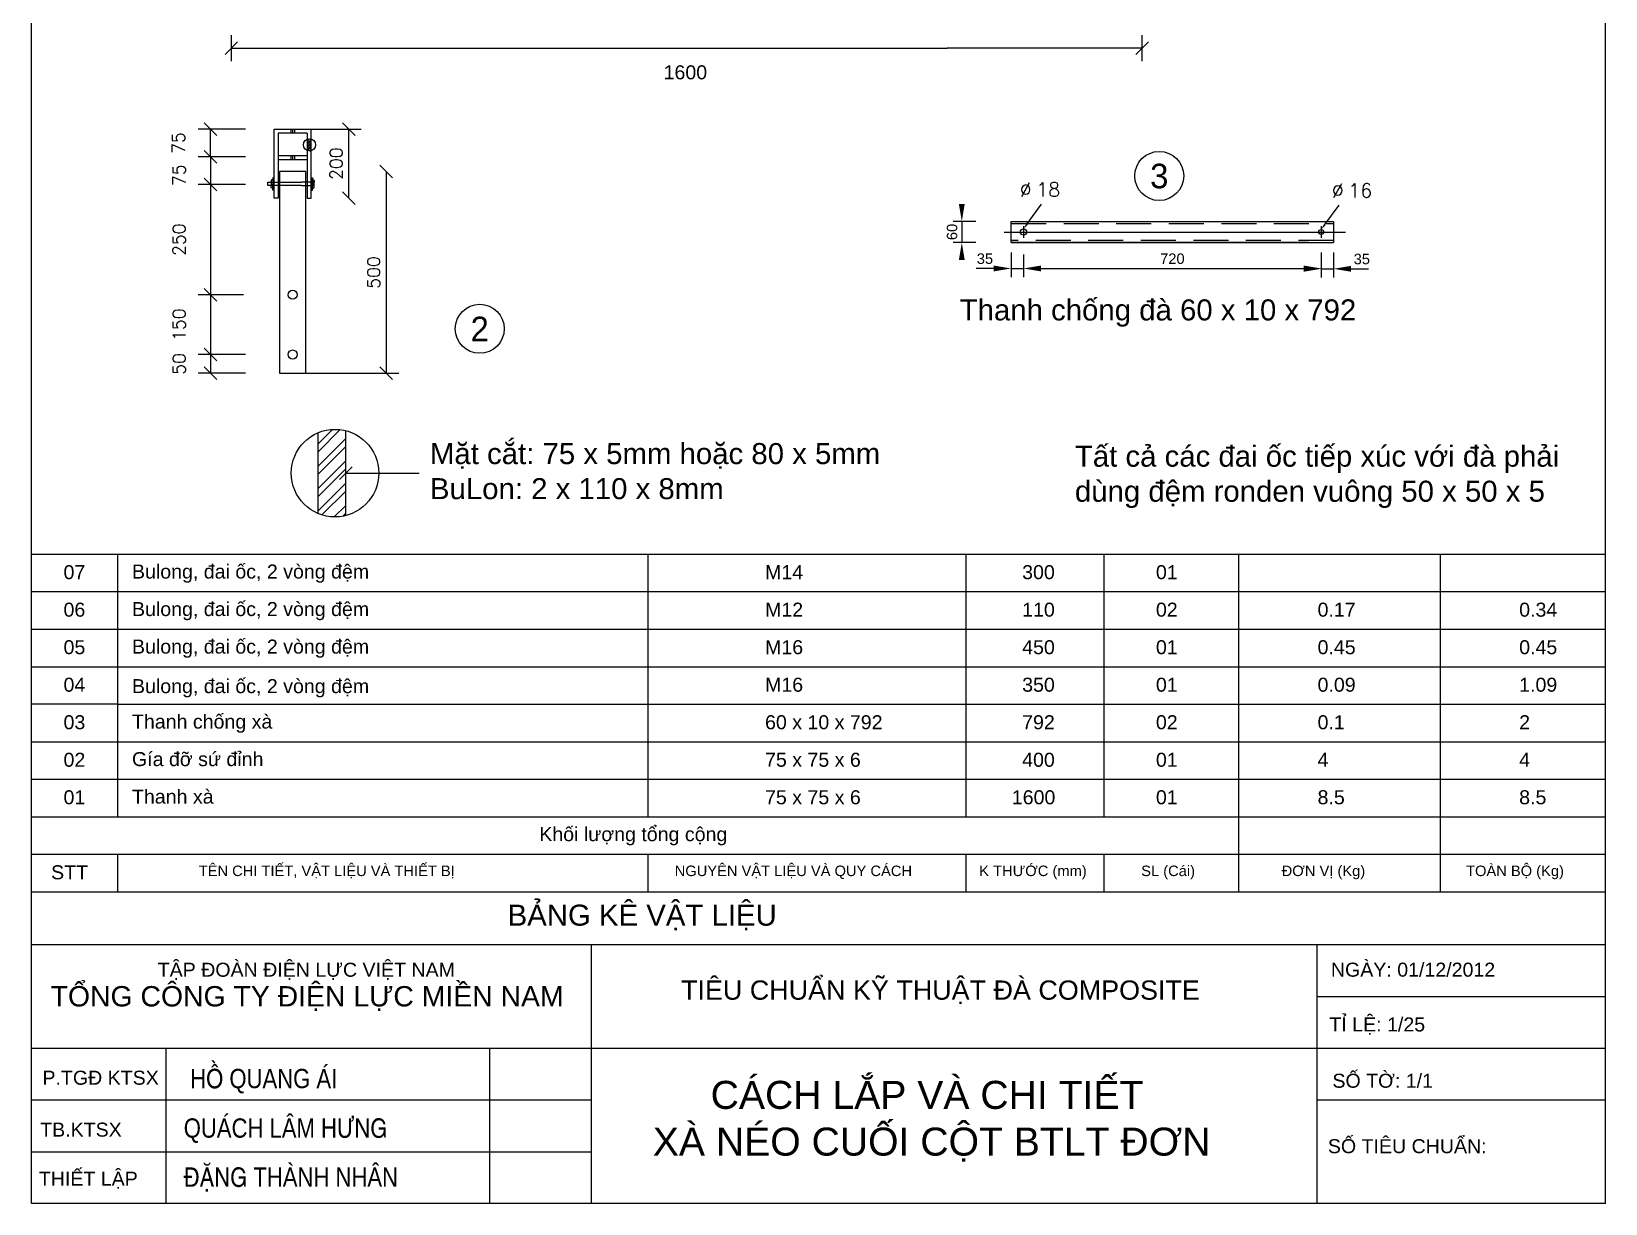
# Model space of a CAD drawing. Extents: x 8.3 to 61.5, y -2.6 to 31.6.
# Drawn here: x 39.01 to 61.48, y -2.17 to 14.56 of the extents above; entities that cross this region are included whole.
import ezdxf
from ezdxf.enums import TextEntityAlignment as Align

# ---------------------------------------------------------------- set-up
doc = ezdxf.new("R2010")
doc.units = 0
doc.header["$MEASUREMENT"] = 0
doc.linetypes.add('DASHDOTX2', pattern=[50.8, 25.4, -12.7, 0, -12.7])
doc.linetypes.add('DASHED2', pattern=[0.375, 0.25, -0.125])
doc.layers.get('0').update_dxf_attribs({"linetype": 'CONTINUOUS'})
doc.layers.get('DEFPOINTS').update_dxf_attribs({"linetype": 'CONTINUOUS'})
doc.styles.add('ROMANS', font='romans.shx')
doc.styles.get("Standard").update_dxf_attribs({"font": 'romans.shx'})
doc.styles.add('Standard1', font='VNARIAL_0.TTF')
doc.styles.add('VNARIAL', font='VARR2.TTF')
doc.dimstyles.get("Standard").update_dxf_attribs({"dimtxt": 0.18, "dimasz": 0.18, "dimexe": 0.18, "dimexo": 0, "dimgap": 0.09, "dimtad": 1, "dimdec": 0, "dimlfac": 200, "dimzin": 0, "dimdsep": 46, "dimtxsty": 'ROMANS', "dimblk1": 'OBLIQUE', "dimblk2": 'OBLIQUE', "dimsah": 1, "dimcen": 0.3, "dimse1": 1, "dimadec": 0, "dimazin": 0, "dimtfac": 1, "dimtdec": 0, "dimtmove": 1, "dimatfit": 3, "dimldrblk": 'OBLIQUE', "dimfxl": 1, "dimtolj": 1, "dimtzin": 0, "dimarcsym": 0})

# ---------------------------------------------------------------- blocks, each defined once
blk = doc.blocks.new('_OBLIQUE')
at = {"color": 0, "linetype": 'ByBlock'}
blk.add_line((-0.5, -0.5), (0.5, 0.5), dxfattribs=at)
blk = doc.blocks.new('*D44')
at = {"color": 0, "linetype": 'Continuous', "lineweight": -2}
for p, q in [((41.57, 9.949), (41.57, 9.681)), ((42.067, 9.681), (41.39, 9.681))]:
    blk.add_line(p, q, dxfattribs=at)
at = {"layer": 'DEFPOINTS', "color": 0, "linetype": 'Continuous'}
for p in [(42.037, 9.949), (41.57, 9.681), (42.067, 9.681)]:
    blk.add_point(p, dxfattribs=at)
at = {"color": 0, "linetype": 'Continuous', "lineweight": -2, "xscale": 0.18, "yscale": 0.18, "zscale": 0.18}
for p, rotation in [((41.57, 9.949), 90), ((41.57, 9.681), 270)]:
    blk.add_blockref('_OBLIQUE', p, dxfattribs=dict(at, rotation=rotation))
at = {"color": 0, "linetype": 'Continuous', "insert": (41.12, 9.815), "char_height": 0.18, "attachment_point": 5, "rotation": 90, "style": 'ROMANS'}
blk.add_mtext('\\A1;50', dxfattribs=at)
blk = doc.blocks.new('*D45')
at = {"color": 0, "linetype": 'Continuous', "lineweight": -2}
for p, q in [((41.57, 12.769), (41.57, 12.374)), ((42.067, 12.374), (41.39, 12.374))]:
    blk.add_line(p, q, dxfattribs=at)
at = {"layer": 'DEFPOINTS', "color": 0, "linetype": 'Continuous'}
for p in [(42.037, 12.769), (41.57, 12.374), (42.067, 12.374)]:
    blk.add_point(p, dxfattribs=at)
at = {"color": 0, "linetype": 'Continuous', "lineweight": -2, "xscale": 0.18, "yscale": 0.18, "zscale": 0.18}
for p, rotation in [((41.57, 12.769), 90), ((41.57, 12.374), 270)]:
    blk.add_blockref('_OBLIQUE', p, dxfattribs=dict(at, rotation=rotation))
at = {"color": 0, "linetype": 'Continuous', "insert": (41.12, 12.508), "char_height": 0.18, "attachment_point": 5, "rotation": 90, "style": 'ROMANS'}
blk.add_mtext('\\A1;75', dxfattribs=at)
blk = doc.blocks.new('*D46')
at = {"color": 0, "linetype": 'Continuous', "lineweight": -2}
for p, q in [((44.077, 12.56), (44.077, 9.681)), ((42.928, 9.681), (44.257, 9.681))]:
    blk.add_line(p, q, dxfattribs=at)
at = {"layer": 'DEFPOINTS', "color": 0, "linetype": 'Continuous'}
for p in [(42.928, 12.56), (42.928, 9.681), (44.077, 9.681)]:
    blk.add_point(p, dxfattribs=at)
at = {"color": 0, "linetype": 'Continuous', "lineweight": -2, "xscale": 0.18, "yscale": 0.18, "zscale": 0.18}
for p, rotation in [((44.077, 12.56), 90), ((44.077, 9.681), 270)]:
    blk.add_blockref('_OBLIQUE', p, dxfattribs=dict(at, rotation=rotation))
at = {"color": 0, "linetype": 'Continuous', "insert": (43.897, 11.12), "char_height": 0.18, "attachment_point": 5, "rotation": 90, "style": 'ROMANS'}
blk.add_mtext('\\A1;500', dxfattribs=at)

msp = doc.modelspace()

# ---------------------------------------------------------------- hatches: boundary and pattern name
at = {"linetype": 'Continuous'}
h = msp.add_hatch(dxfattribs=at)
h.set_pattern_fill('STEEL', color=256, scale=0.25, style=0)
h.set_pattern_definition([(45, (9.536957, 7.468034), (-0.022097087, 0.022097087), []), (45, (9.536957, 7.48366), (-0.022097087, 0.022097087), [])])
h.paths.add_polyline_path([(43.0031, 12.8568), (43.0031, 13.0251, 0.1647045), (42.9476, 13.0208), (42.9476, 12.8612, 0.1647045)])
h = msp.add_hatch(dxfattribs=at)
h.set_pattern_fill('STEEL', color=256, scale=1.8, style=0)
h.set_pattern_definition([(45, (-201.0361, 2.75083), (-0.15909903, 0.15909903), []), (45, (-201.0361, 2.86333), (-0.15909903, 0.15909903), [])])
h.paths.add_polyline_path([(43.4994, 7.6507), (43.4994, 8.8621, 0.1647045), (43.0997, 8.8309), (43.0997, 7.6818, 0.1647045)])

# ---------------------------------------------------------------- linework, layer by layer
at = {"color": 5, "linetype": 'Continuous'}
for p, q in [((39.0127, -2.1661), (39.0127, 31.5238)), ((61.4819, -2.1661), (61.4819, 31.5238)), ((39.0127, 7.1008), (61.4819, 7.1008)), ((40.2388, 7.1008), (40.2388, 3.353)), ((47.8119, 7.1008), (47.8119, 3.353)), ((52.351, 7.1008), (52.351, 3.353)), ((54.32, 7.1008), (54.32, 3.353)), ((56.2433, 7.1008), (56.2433, 2.2822)), ((59.1211, 7.1008), (59.1211, 2.2822)), ((39.0127, 6.5654), (61.4819, 6.5654)), ((39.0127, 6.03), (61.4819, 6.03)), ((39.0127, 5.4946), (61.4819, 5.4946)), ((40.2388, 4.9592), (39.0127, 4.9592)), ((40.2388, 4.9592), (61.4819, 4.9592)), ((39.0127, 4.4238), (61.4819, 4.4238)), ((39.0127, 3.8884), (61.4819, 3.8884)), ((39.0127, 3.353), (61.4819, 3.353)), ((39.0127, 2.8176), (61.4819, 2.8176)), ((40.2388, 2.8176), (40.2388, 2.2822)), ((47.8119, 2.8176), (47.8119, 2.2822)), ((52.351, 2.8176), (52.351, 2.2822)), ((54.32, 2.8176), (54.32, 2.2822)), ((39.0127, 2.2822), (61.4819, 2.2822)), ((39.0127, 1.5287), (61.4819, 1.5287)), ((61.4819, -2.1661), (39.0127, -2.1661))]:
    msp.add_line(p, q, dxfattribs=at)
at = {"linetype": 'Continuous'}
for p, q in [((41.8659, 14.1339), (41.8659, 14.5056)), ((54.8659, 14.1339), (54.8659, 14.5056)), ((42.4784, 12.1803), (42.4784, 13.1647)), ((42.4784, 13.1647), (43.0031, 13.1647)), ((42.5339, 13.106), (42.5339, 12.1803)), ((42.9476, 13.106), (42.5339, 13.106)), ((42.9476, 13.106), (42.9476, 12.1803)), ((43.0031, 12.1803), (43.0031, 13.1647)), ((43.0031, 13.1647), (43.7212, 13.1647)), ((43.5412, 12.1803), (43.5412, 13.1647)), ((42.5339, 12.7879), (42.9476, 12.7879)), ((42.9476, 12.7292), (42.5339, 12.7292)), ((42.3843, 12.4069), (42.6168, 12.4069)), ((42.3843, 12.3589), (42.3843, 12.4069)), ((42.6168, 12.3589), (42.3843, 12.3589)), ((42.4371, 12.4422), (42.4326, 12.4334)), ((42.4326, 12.4334), (42.4326, 12.4069)), ((42.4326, 12.4069), (42.4326, 12.3589)), ((42.4326, 12.3324), (42.4326, 12.3589)), ((42.4371, 12.4422), (42.4561, 12.4422)), ((42.4561, 12.4422), (42.4446, 12.4422)), ((42.4561, 12.4422), (42.4561, 12.4069)), ((42.4561, 12.3236), (42.4561, 12.3589)), ((42.4595, 12.4705), (42.4595, 12.3829)), ((42.4715, 12.4705), (42.4595, 12.4705)), ((42.4595, 12.2953), (42.4595, 12.3829)), ((42.4715, 12.4705), (42.4715, 12.3829)), ((42.4715, 12.2953), (42.4715, 12.3829)), ((42.6168, 12.4069), (42.8648, 12.4069)), ((42.8648, 12.3589), (42.6168, 12.3589)), ((43.049, 12.4069), (42.8648, 12.4069)), ((42.8648, 12.3589), (43.049, 12.3589)), ((43.0101, 12.4705), (43.0101, 12.3829)), ((43.0101, 12.4705), (43.0221, 12.4705)), ((43.0101, 12.2953), (43.0101, 12.3829)), ((43.0221, 12.4705), (43.0221, 12.3829)), ((43.0221, 12.2953), (43.0221, 12.3829)), ((43.0255, 12.4422), (43.037, 12.4422)), ((43.0255, 12.4422), (43.0255, 12.4069)), ((43.0255, 12.4069), (43.0255, 12.3589)), ((43.0255, 12.3236), (43.0255, 12.3589)), ((43.037, 12.4422), (43.049, 12.4334)), ((43.049, 12.4334), (43.049, 12.4069)), ((43.049, 12.3589), (43.049, 12.4069)), ((43.049, 12.3324), (43.049, 12.3589)), ((42.4371, 12.3236), (42.4326, 12.3324)), ((42.4561, 12.3236), (42.4371, 12.3236)), ((42.4715, 12.2953), (42.4595, 12.2953)), ((42.5339, 12.1803), (42.4784, 12.1803)), ((42.9476, 12.1803), (43.0031, 12.1803)), ((43.0101, 12.2953), (43.0221, 12.2953)), ((43.0255, 12.3236), (43.037, 12.3236)), ((43.037, 12.3236), (43.049, 12.3324)), ((42.5533, 9.6809), (42.9283, 9.6809)), ((43.0997, 8.8309), (43.0997, 7.6818)), ((43.4994, 7.6507), (43.4994, 8.8621)), ((47.0043, 1.5287), (47.0043, -2.1661)), ((57.3633, 1.5287), (57.3633, -2.1661)), ((57.3633, 0.7897), (61.4819, 0.7897)), ((39.0127, 0.0508), (61.4819, 0.0508)), ((40.9308, 0.0508), (40.9308, -2.1661)), ((45.5516, 0.0508), (45.5516, -2.1661)), ((39.0127, -0.6882), (47.0043, -0.6882)), ((57.3633, -0.6882), (61.4819, -0.6882)), ((39.0127, -1.4272), (47.0043, -1.4272))]:
    msp.add_line(p, q, dxfattribs=at)
at = {"color": 7, "linetype": 'Continuous'}
for p, q in [((42.0672, 13.1647), (41.3898, 13.1647)), ((41.5698, 12.7691), (41.5698, 13.1647)), ((42.0672, 12.7691), (41.3898, 12.7691)), ((42.0373, 12.3736), (41.3898, 12.3736)), ((41.5698, 12.3736), (41.5698, 10.8016)), ((42.5533, 12.5599), (42.5533, 9.6809)), ((42.9283, 12.5599), (42.5533, 12.5599)), ((42.9283, 9.6809), (42.9283, 12.5599)), ((42.0373, 10.8016), (41.3898, 10.8016)), ((41.5698, 10.8016), (41.5698, 9.9488)), ((42.067, 9.9488), (41.3898, 9.9488))]:
    msp.add_line(p, q, dxfattribs=at)
at = {"color": 1, "linetype": 'Continuous'}
for p, q in [((42.7152, 13.1647), (42.7152, 13.106)), ((42.7408, 13.1647), (42.7408, 13.106)), ((42.7664, 13.1647), (42.7664, 13.106)), ((42.7152, 12.7879), (42.7152, 12.7292)), ((42.7408, 12.7879), (42.7408, 12.7292)), ((42.7664, 12.7879), (42.7664, 12.7292))]:
    msp.add_line(p, q, dxfattribs=at)
at = {"color": 140}
for p, q in [((53.2268, 11.815), (53.4319, 12.0925)), ((57.4759, 11.8031), (57.681, 12.0806)), ((53.1732, 11.7796), (53.1732, 11.6141)), ((57.4232, 11.7796), (57.4232, 11.6141))]:
    msp.add_line(p, q, dxfattribs=at)
at = {"color": 140, "ltscale": 2}
for p, q in [((52.4948, 11.8469), (52.168, 11.8469)), ((52.293, 11.8469), (52.293, 11.5469)), ((52.4948, 11.5469), (52.168, 11.5469)), ((52.9982, 11.4069), (52.9982, 11.0522)), ((53.1732, 11.3769), (53.1732, 11.0522)), ((53.1732, 11.3769), (53.1732, 11.0522)), ((57.4232, 11.4069), (57.4232, 11.0522)), ((57.4232, 11.4069), (57.4232, 11.0473)), ((57.5982, 11.4069), (57.5982, 11.0473)), ((52.7482, 11.1772), (52.4982, 11.1772)), ((52.9982, 11.1772), (53.1732, 11.1772)), ((53.4232, 11.1772), (57.1732, 11.1772)), ((53.4232, 11.1772), (53.6732, 11.1772)), ((57.1732, 11.1723), (56.9232, 11.1723)), ((57.4232, 11.1723), (57.5982, 11.1723)), ((57.8482, 11.1723), (58.0982, 11.1723))]:
    msp.add_line(p, q, dxfattribs=at)
at = {"color": 140, "linetype": 'DASHDOTX2', "ltscale": 2}
msp.add_line((52.8994, 11.6969), (57.7693, 11.6969), dxfattribs=at)
at = {"color": 0, "ltscale": 2}
for p, q in [((52.9982, 11.5469), (52.9982, 11.8469)), ((52.9982, 11.8469), (57.5982, 11.8469)), ((57.5982, 11.8469), (57.5982, 11.5469)), ((57.2482, 11.5469), (52.9982, 11.5469)), ((52.9982, 11.5469), (57.5982, 11.5469))]:
    msp.add_line(p, q, dxfattribs=at)
at = {"color": 140, "linetype": 'DASHED2', "ltscale": 2}
for p, q in [((52.9982, 11.8169), (57.5982, 11.8169)), ((57.5982, 11.5769), (52.9982, 11.5769))]:
    msp.add_line(p, q, dxfattribs=at)
at = {"linetype": 'Continuous'}
for centre, radius in [((42.9818, 12.941), 0.0868), ((43.3456, 8.2564), 0.6249)]:
    msp.add_circle(centre, radius, dxfattribs=at)
at = {"color": 7, "linetype": 'Continuous'}
for centre, radius in [((55.1116, 12.4967), 0.35), ((42.7408, 10.8016), 0.065), ((45.4113, 10.3168), 0.35), ((42.7408, 9.9488), 0.065)]:
    msp.add_circle(centre, radius, dxfattribs=at)
at = {"color": 0, "ltscale": 2}
for centre, radius in [((53.1732, 11.6969), 0.045), ((57.4232, 11.6969), 0.035)]:
    msp.add_circle(centre, radius, dxfattribs=at)
at = {"linetype": 'Continuous'}
for p in [(39.0127, 0.0508), (39.0127, -0.6882)]:
    msp.add_point(p, dxfattribs=at)
at = {"color": 140, "ltscale": 2}
for points in [[(52.2514, 12.0969), (52.3347, 12.0969), (52.293, 11.8469)], [(52.2514, 11.2969), (52.3347, 11.2969), (52.293, 11.5469)], [(52.7482, 11.2188), (52.7482, 11.1355), (52.9982, 11.1772)], [(53.4232, 11.2188), (53.4232, 11.1355), (53.1732, 11.1772)], [(53.4232, 11.2188), (53.4232, 11.1355), (53.1732, 11.1772)], [(57.1732, 11.2188), (57.1732, 11.1355), (57.4232, 11.1772)], [(57.1732, 11.214), (57.1732, 11.1306), (57.4232, 11.1723)], [(57.8482, 11.214), (57.8482, 11.1306), (57.5982, 11.1723)]]:
    msp.add_solid(points, dxfattribs=at)
at = {"color": 140}
for points in [[(53.2386, 11.8062), (53.1741, 11.7438), (53.2149, 11.8238)], [(57.4877, 11.7943), (57.4232, 11.7319), (57.464, 11.8118)]]:
    msp.add_solid(points, dxfattribs=at)

# ---------------------------------------------------------------- block references
at = {"color": 7, "linetype": 'Continuous', "xscale": 0.1799999999999997, "yscale": 0.1799999999999997, "zscale": 0.18}
for p, rotation in [((41.5698, 13.1647), 90), ((41.5698, 12.7691), 270), ((41.5698, 12.3736), 90), ((41.5698, 10.8016), 270), ((41.5698, 10.8016), 90), ((41.5698, 9.9488), 270)]:
    msp.add_blockref('_OBLIQUE', p, dxfattribs=dict(at, rotation=rotation))
at = {"linetype": 'Continuous', "xscale": 0.1799999999999997, "yscale": 0.1799999999999997, "zscale": 0.18}
for p, rotation in [((43.5412, 13.1647), 90), ((43.5412, 12.1803), 270)]:
    msp.add_blockref('_OBLIQUE', p, dxfattribs=dict(at, rotation=rotation))

# ---------------------------------------------------------------- texts
at = {"color": 7, "linetype": 'Continuous', "style": 'VNARIAL'}
for s, p in [('3', (55.1116, 12.4967)), ('2', (45.4113, 10.3168))]:
    msp.add_text(s, height=0.35, dxfattribs=at).set_placement(p, align=Align.MIDDLE)
at = {"linetype": 'Continuous'}
for s, p in [(' Ø ', (52.9828, 12.2017)), ('18 ', (53.3554, 12.2017)), (' Ø ', (57.4377, 12.1898)), ('16 ', (57.8102, 12.1898))]:
    msp.add_text(s, height=0.2, dxfattribs=at).set_placement(p)
at = {"color": 0, "linetype": 'Continuous', "style": 'Standard1'}
msp.add_text('60', height=0.15, rotation=90, dxfattribs=at).set_placement((52.2281, 11.5814))
msp.add_text('35', height=0.15, dxfattribs=at).set_placement((52.5064, 11.2423))
at = {"linetype": 'Continuous', "style": 'Standard1'}
for s, p in [('720', (55.1241, 11.2421)), ('35', (57.8865, 11.2374))]:
    msp.add_text(s, height=0.15, dxfattribs=at).set_placement(p)
at = {"color": 5, "linetype": 'Continuous', "attachment_point": 1, "style": 'VNARIAL'}
for s, insert, char_height, width in [('{\\fVNI-Helve|b0|i0|c0|p2;\\C256;1600}', (48.036, 14.0761), 0.2, 1.850813), ('{\\fVNI-Helve|b0|i0|c0|p2;\\C256;Thanh choáng ñaø 60 x 10 x 792}', (52.2626, 10.7356), 0.3, 6.11237), ('{\\fVNI-Helve|b0|i0|c0|p2;\\C256;M\\fArial|b0|i0|c0|p34;ặt cắt: 75 x 5mm hoặc 80 x 5mm\\PBuLon: 2 x 110 x 8mm}', (44.7008, 8.6851), 0.3, 7.351408), ('{\\fVNI-Helve|b0|i0|c0|p2;\\C256;T\\fArial|b0|i0|c0|p34;ất cả các đai ốc tiếp xúc với đà phải \\Pdùng đệm ronden vuông 50 x 50 x 5}', (53.9072, 8.6484), 0.3, 22.358626), ('{\\fVNI-Helve|b0|i0|c0|p2;\\C256;Bulong, ñai oác, 2 voøng ñeäm}', (40.4473, 6.9524), 0.2, 4.284155), ('{\\fVNI-Helve|b0|i0|c0|p2;\\C256;07}', (39.4701, 6.9433), 0.2, 1.850813), ('{\\fVNI-Helve|b0|i0|c0|p2;\\C256;M14}', (49.4842, 6.9433), 0.2, 1.850813), ('{\\fVNI-Helve|b0|i0|c0|p2;\\C256;300}', (53.1544, 6.9433), 0.2, 1.850813), ('{\\fVNI-Helve|b0|i0|c0|p2;\\C256;01}', (55.0639, 6.9433), 0.2, 1.850813), ('{\\fVNI-Helve|b0|i0|c0|p2;\\C256;06}', (39.4701, 6.408), 0.2, 1.850813), ('{\\fVNI-Helve|b0|i0|c0|p2;\\C256;Bulong, ñai oác, 2 voøng ñeäm}', (40.4473, 6.417), 0.2, 4.284155), ('{\\fVNI-Helve|b0|i0|c0|p2;\\C256;M12}', (49.4842, 6.408), 0.2, 1.850813), ('{\\fVNI-Helve|b0|i0|c0|p2;\\C256;110}', (53.1544, 6.408), 0.2, 1.850813), ('{\\fVNI-Helve|b0|i0|c0|p2;\\C256;02}', (55.0639, 6.408), 0.2, 1.850813), ('{\\fVNI-Helve|b0|i0|c0|p2;\\C256;0.17}', (57.3715, 6.408), 0.2, 1.850813), ('{\\fVNI-Helve|b0|i0|c0|p2;\\C256;0.34}', (60.2493, 6.408), 0.2, 1.850813), ('{\\fVNI-Helve|b0|i0|c0|p2;\\C256;05}', (39.4701, 5.8726), 0.2, 1.850813), ('{\\fVNI-Helve|b0|i0|c0|p2;\\C256;Bulong, ñai oác, 2 voøng ñeäm}', (40.4473, 5.8816), 0.2, 4.284155), ('{\\fVNI-Helve|b0|i0|c0|p2;\\C256;M16}', (49.4842, 5.8726), 0.2, 1.850813), ('{\\fVNI-Helve|b0|i0|c0|p2;\\C256;450}', (53.1544, 5.8726), 0.2, 1.850813), ('{\\fVNI-Helve|b0|i0|c0|p2;\\C256;01}', (55.0639, 5.8726), 0.2, 1.850813), ('{\\fVNI-Helve|b0|i0|c0|p2;\\C256;0.45}', (57.3715, 5.8726), 0.2, 1.850813), ('{\\fVNI-Helve|b0|i0|c0|p2;\\C256;0.45}', (60.2493, 5.8726), 0.2, 1.850813), ('{\\fVNI-Helve|b0|i0|c0|p2;\\C256;04}', (39.4701, 5.3372), 0.2, 1.850813), ('{\\fVNI-Helve|b0|i0|c0|p2;\\C256;Bulong, ñai oác, 2 voøng ñeäm}', (40.4473, 5.3168), 0.2, 4.533637), ('{\\fVNI-Helve|b0|i0|c0|p2;\\C256;M16}', (49.4842, 5.3372), 0.2, 1.850813), ('{\\fVNI-Helve|b0|i0|c0|p2;\\C256;350}', (53.1544, 5.3372), 0.2, 1.850813), ('{\\fVNI-Helve|b0|i0|c0|p2;\\C256;01}', (55.0639, 5.3372), 0.2, 1.850813), ('{\\fVNI-Helve|b0|i0|c0|p2;\\C256;0.09}', (57.3715, 5.3372), 0.2, 1.850813), ('{\\fVNI-Helve|b0|i0|c0|p2;\\C256;1.09}', (60.2493, 5.3372), 0.2, 1.850813), ('{\\fVNI-Helve|b0|i0|c0|p2;\\C256;03}', (39.4701, 4.8018), 0.2, 1.850813), ('{\\fVNI-Helve|b0|i0|c0|p2;\\C256;Thanh choáng xaø}', (40.4473, 4.8108), 0.2, 3.115309), ('{\\fVNI-Helve|b0|i0|c0|p2;\\C256;60 x 10 x 792}', (49.4842, 4.8018), 0.2, 1.850813), ('{\\fVNI-Helve|b0|i0|c0|p2;\\C256;792}', (53.1544, 4.8018), 0.2, 1.850813), ('{\\fVNI-Helve|b0|i0|c0|p2;\\C256;02}', (55.0639, 4.8018), 0.2, 1.850813), ('{\\fVNI-Helve|b0|i0|c0|p2;\\C256;0.1}', (57.3715, 4.8018), 0.2, 1.850813), ('{\\fVNI-Helve|b0|i0|c0|p2;\\C256;2}', (60.2493, 4.8018), 0.2, 1.850813), ('{\\fVNI-Helve|b0|i0|c0|p2;\\C256;02}', (39.4701, 4.2664), 0.2, 1.850813), ('{\\fVNI-Helve|b0|i0|c0|p2;\\C256;Gía ñôõ söù ñænh}', (40.4473, 4.2755), 0.2, 4.310514), ('{\\fVNI-Helve|b0|i0|c0|p2;\\C256;75 x 75 x 6}', (49.4842, 4.2664), 0.2, 1.850813), ('{\\fVNI-Helve|b0|i0|c0|p2;\\C256;400}', (53.1544, 4.2664), 0.2, 1.850813), ('{\\fVNI-Helve|b0|i0|c0|p2;\\C256;01}', (55.0639, 4.2664), 0.2, 1.850813), ('{\\fVNI-Helve|b0|i0|c0|p2;\\C256;4}', (57.3715, 4.2664), 0.2, 1.850813), ('{\\fVNI-Helve|b0|i0|c0|p2;\\C256;4}', (60.2493, 4.2664), 0.2, 1.850813), ('{\\fVNI-Helve|b0|i0|c0|p2;\\C256;01}', (39.4701, 3.731), 0.2, 1.850813), ('{\\fVNI-Helve|b0|i0|c0|p2;\\C256;Thanh xaø }', (40.4473, 3.7401), 0.2, 1.850813), ('{\\fVNI-Helve|b0|i0|c0|p2;\\C256;75 x 75 x 6}', (49.4842, 3.731), 0.2, 1.850813), ('{\\fVNI-Helve|b0|i0|c0|p2;\\C256;1600}', (53.0069, 3.731), 0.2, 1.850813), ('{\\fVNI-Helve|b0|i0|c0|p2;\\C256;01}', (55.0639, 3.731), 0.2, 1.850813), ('{\\fVNI-Helve|b0|i0|c0|p2;\\C256;8.5}', (57.3715, 3.731), 0.2, 1.850813), ('{\\fVNI-Helve|b0|i0|c0|p2;\\C256;8.5}', (60.2493, 3.731), 0.2, 1.850813), ('{\\fVNI-Helve|b0|i0|c0|p2;\\C256;Khoái löôïng toång coäng}', (46.2613, 3.2047), 0.2, 3.609919), ('{\\fVNI-Helve|b0|i0|c0|p2;\\C256;TEÂN CHI TIEÁT, VAÄT LIEÄU VAØ THIEÁT BÒ}', (41.3999, 2.6561), 0.15, 6.934157), ('{\\fVNI-Helve|b0|i0|c0|p2;\\C256;NGUYEÂN VAÄT LIEÄU VAØ QUY CAÙCH}', (48.1945, 2.6561), 0.15, 6.934157), ('{\\fVNI-Helve|b0|i0|c0|p2;\\C256;TOAØN BOÄ (Kg)}', (59.4914, 2.6561), 0.15, 6.934157), ('{\\fVNI-Helve|b0|i0|c0|p2;\\C256;STT}', (39.2925, 2.6602), 0.2, 1.850813), ('{\\fVNI-Helve|b0|i0|c0|p2;\\C256;K THÖÔÙC (mm)}', (52.5419, 2.6561), 0.15, 6.934157), ('{\\fVNI-Helve|b0|i0|c0|p2;\\C256;SL (Caùi)}', (54.8538, 2.6561), 0.15, 6.934157), ('{\\fVNI-Helve|b0|i0|c0|p2;\\C256;ÑÔN VÒ (Kg)}', (56.8589, 2.6561), 0.15, 6.934157), ('{\\fVNI-Helve|b0|i0|c0|p2;\\C256;BAÛNG KEÂ VAÄT LIEÄU}', (45.8095, 2.0989), 0.3, 6.11237), ('\\pi2.162;{\\fVNI-Helve|b0|i0|c0|p2;\\H1.3333x;\\C256;T\\fArial|b0|i0|c0|p34;ẬP ĐOÀN ĐIỆN LỰC VIỆT NAM\\P\\pi0.63387;\\H1.45x;TỔNG CÔNG TY ĐIỆN LỰC MIỀN NAM}', (38.6524, 1.2696), 0.15, 8.550984), ('{\\fVNI-Helve|b0|i0|c0|p2;\\C256;NGAØY: 01/12/2012}', (57.5618, 1.2707), 0.2, 4.611904), ('{\\fVNI-Helve|b0|i0|c0|p2;\\C256;TIEÂU CHUAÅN KYÕ THUAÄT ÑAØ COMPOSITE}', (48.2852, 1.0169), 0.275, 8.915661), ('{\\fVNI-Helve|b0|i0|c0|p2;\\C256;TÆ LEÄ: 1/25}', (57.5401, 0.489), 0.2, 1.850813), ('{\\fVNI-Helve-Condense|b0|i0|c0|p2;\\C256;HOÀ QUANG AÙI}', (41.2794, -0.2454), 0.275, 3.104781), ('{\\fVNI-Helve|b0|i0|c0|p2;\\C256;P.TG\\fArial|b0|i0|c0|p34;Đ KTSX}', (39.169, -0.2709), 0.2, 1.850813), ('\\pi1.0141;{\\fVNI-Helve|b0|i0|c0|p2;\\C256;CAÙCH LAÉP VAØ CHI TIEÁT \\P\\pi0.18843;XAØ NEÙO CUOÁI COÄT BTLT ÑÔN}', (47.6934, -0.4159), 0.4, 8.537303), ('{\\fVNI-Helve|b0|i0|c0|p2;\\C256;SOÁ TÔØ: 1/1}', (57.5835, -0.3144), 0.2, 1.850813), ('{\\fVNI-Helve-Condense|b0|i0|c0|p2;\\C256;QUAÙCH LAÂM HÖNG}', (41.1861, -0.9517), 0.275, 3.83402), ('{\\fVNI-Helve|b0|i0|c0|p2;\\C256;TB.KTSX}', (39.1369, -1.0121), 0.2, 1.850813), ('{\\fVNI-Helve|b0|i0|c0|p2;\\C256;SOÁ TIEÂU CHUAÅN:}', (57.5183, -1.248), 0.2, 2.39512), ('{\\fVNI-Helve|b0|i0|c0|p2;\\C256;THI\\fArial|b0|i0|c0|p34;ẾT LẬP}', (39.1175, -1.7122), 0.2, 1.850813), ('{\\fVNI-Helve-Condense|b0|i0|c0|p2;\\C256;ÑAËNG THAØNH NHAÂN}', (41.1861, -1.6518), 0.275, 4.027504)]:
    msp.add_mtext(s, dxfattribs=dict(at, insert=insert, char_height=char_height, width=width))
at = {"color": 7, "linetype": 'Continuous', "char_height": 0.18, "attachment_point": 5, "rotation": 90, "style": 'ROMANS'}
for s, insert in [('\\A1;75', (41.112, 12.9669)), ('\\A1;250', (41.1198, 11.5876)), ('\\A1;150', (41.1198, 10.3752))]:
    msp.add_mtext(s, dxfattribs=dict(at, insert=insert))
at = {"linetype": 'Continuous', "insert": (43.3612, 12.6725), "char_height": 0.18, "attachment_point": 5, "rotation": 90, "style": 'ROMANS'}
msp.add_mtext('\\A1;200', dxfattribs=at)

# ---------------------------------------------------------------- dimensions: what is measured, and where the dimension line sits
at = {"color": 7, "linetype": 'Continuous'}
for base, p1, p2, text, picture, middle in [((41.5698, 12.3736), (42.0373, 12.7691), (42.067, 12.3736), '75', '*D45', (41.2998, 12.5075)), ((41.5698, 9.6809), (42.0373, 9.9488), (42.067, 9.6809), '50', '*D44', (41.2998, 9.8148))]:
    dim = msp.add_linear_dim(base=base, p1=p1, p2=p2, angle=90, text=text, dimstyle='Standard', override={"dimcen": 0.3, "dimse1": 1}, dxfattribs=at)
    dim.commit()
    dim.dimension.update_dxf_attribs({"geometry": picture, "text_midpoint": middle, "dimtype": 160})
at = {"linetype": 'Continuous'}
dim = msp.add_aligned_dim(p1=(42.9283, 12.5599), p2=(42.9283, 9.6809), distance=1.1491, text='500', dimstyle='Standard', dxfattribs=at)
dim.commit()
dim.dimension.update_dxf_attribs({"geometry": '*D46', "text_midpoint": (43.8974, 11.1204)})

# ---------------------------------------------------------------- leaders
for points in [[(41.8659, 14.3197), (52.0861, 14.3197)], [(41.8659, 14.3197), (52.0861, 14.3197)], [(54.8659, 14.3197), (52.0861, 14.3197)], [(43.4994, 8.2564), (44.5476, 8.2564)]]:
    msp.add_leader(points, dimstyle='Standard', override={"dimgap": 0.09, "dimtad": 0}, dxfattribs=at)

doc.saveas('drawing.dxf')
